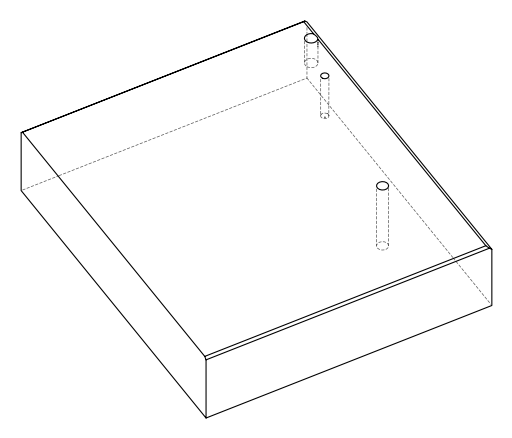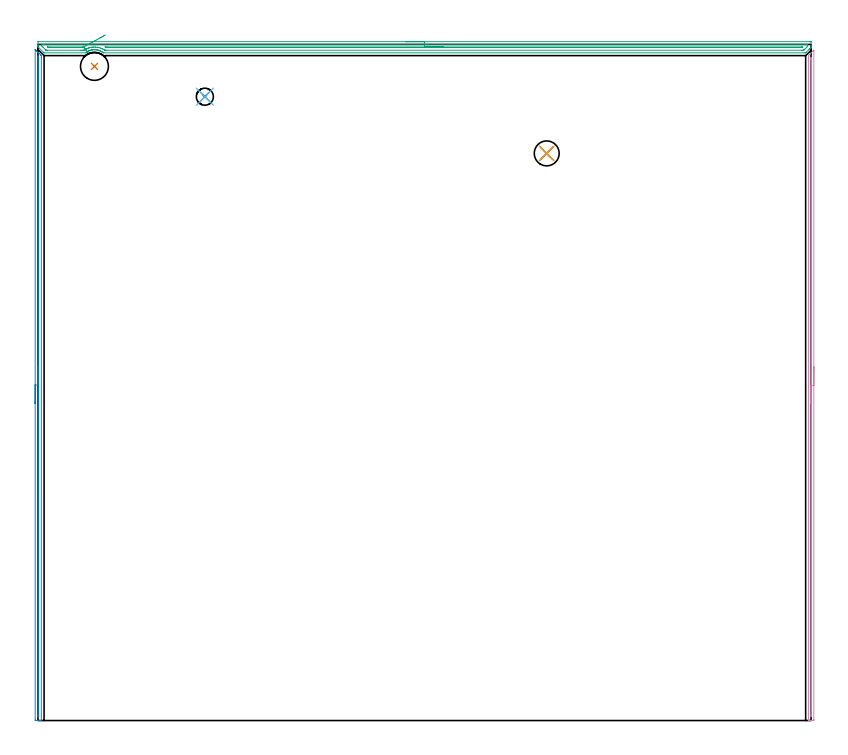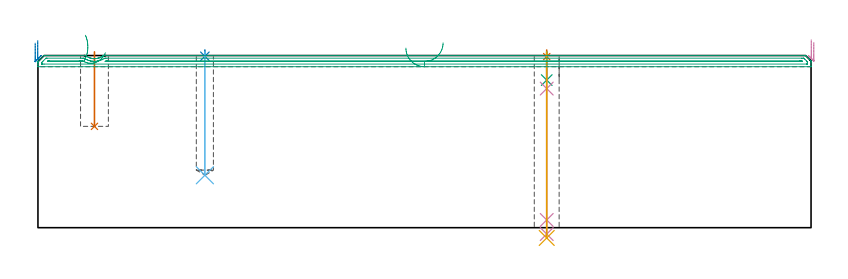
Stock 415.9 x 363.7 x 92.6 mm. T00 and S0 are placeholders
(PLAN: 10 operations, 6 tool changes, 23.3 min)
(1 SPOT_DRILL | STEP1HOLE | NXT0321_9005460120000 | 0.03 min | 3 mm3)
(2 SPOT_DRILL_1 | STEP1POCKET | NXT0321_9005460120000 | 0.03 min | 1 mm3)
(3 DRILL_BLIND_HOLE_INTO_CENTER | STEP1HOLE | NXT0301_059 | 0.06 min | 731 mm3)
(4 GUN_DRILL_THROUGH_HOLE | STEP1HOLE | UGT0307_005 | 0.46 min | 4324 mm3)
(5 DRILL_TO_ENLARGE_THROUGH_HOLE | STEP1HOLE | UGT0301_268 | 0.4 min | 7965 mm3)
(6 DRILL_BLIND_HOLE_INTO_CENTER_1 | STEP1POCKET | UGT0301_207 | 0.27 min | 4135 mm3)
(7 INDEXABLE_INSERT_DRILL_BLIND_HOLE_FROM_SOLID | STEP1POCKET_1 | UGT0302_001 | 0.16 min | 6716 mm3)
(8 AREA_MILL | FG_CHAMFER_SURFACE | UGT0205_001 | 5.89 min | 1975 mm3)
(9 AREA_MILL_1 | FG_CHAMFER_SURFACE_1 | UGT0205_001 | 10.16 min | 7456 mm3)
(10 AREA_MILL_2 | FG_CHAMFER_SURFACE_2 | UGT0205_001 | 5.88 min | 1511 mm3)
(TOOL NXT0321_9005460120000 | NC Spot Drill, 142deg, 12mm, Carbide, Uncoated | D12 PA142 FL30 Z2)
(TOOL NXT0301_059 | Carbide Drill 8.8mm [860.1-0880-026A1-MM 2214] | D8.8 PA140 FL47 Z2)
(TOOL UGT0307_005 | Gun Drill 8.3 mm | D8.3 PA130 FL24 Z1)
(TOOL UGT0301_268 | Twist Drill 13.4 mm | D13.4 PA118 FL108 Z2)
(TOOL UGT0301_207 | Twist Drill 9.2 mm | D9.2 PA118 FL80 Z2)
(TOOL UGT0302_001 | Indexable Insert Drill 15mm | D15 PA180 FL50 Z2)
(TOOL UGT0205_001 | Chamfer Mill 20 x 3 x 45 deg. | D20 FL50 Z2)
(OP 1 SPOT_DRILL)
G17 G21 G94 G90
T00 M6
G54
G17 G0 G90 X273.7 Y305.1 S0 M3
G43 Z102.6 H0
G94 G81 G98 Z92.023 F250. R95.6
G80
M5
M2
(OP 2 SPOT_DRILL_1)
G17 G21 G94 G90
T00 M6
G54
G17 G0 G90 X89.8 Y335.6 S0 M3
G43 Z102.6 H0
G94 G81 G98 Z92.204 F250. R95.6
G80
M5
M2
(OP 3 DRILL_BLIND_HOLE_INTO_CENTER)
G17 G21 G94 G90
T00 M6
G54
G17 G0 G90 X273.7 Y305.1 S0 M3
G43 Z102.6 H1
G94 G81 G98 Z79.4 F250. R94.6
G80
M5
M2
(OP 4 GUN_DRILL_THROUGH_HOLE)
G17 G21 G94 G90
T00 M6
G54
G17 G0 G90 X273.7 Y305.1 M8
G43 Z102.6 H0
Z89.453
S716 M3
G94 G1 Z74.825 F125. M26
G4 X.084
Z4.15 F250.
G4 X.084
Z-3.435 F125.
G4 X.084
M5
M9
G0 Z89.453
Z102.6
M2
(OP 5 DRILL_TO_ENLARGE_THROUGH_HOLE)
G17 G21 G94 G90
T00 M6
G54
G17 G0 G90 X273.7 Y305.1 S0 M3
G43 Z102.6 H0
G94 G73 G98 Z-5.526 F250. Q12.266 R94.6
G80
M5
M2
(OP 6 DRILL_BLIND_HOLE_INTO_CENTER_1)
G17 G21 G94 G90
T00 M6
G54
G17 G0 G90 X89.8 Y335.6 S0 M3
G43 Z102.6 H0
G94 G81 G98 Z28.2 F250. R94.6
G80
M5
M2
(OP 7 INDEXABLE_INSERT_DRILL_BLIND_HOLE_FROM_SOLID)
G17 G21 G94 G90
T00 M6
G54
G17 G0 G90 X30.4 Y351.9 S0 M3
G43 Z102.6 H0
G94 G81 G98 Z54.5 F250. R94.6
G80
M5
M2
(OP 8 AREA_MILL)
G17 G21 G94 G90
T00 M6
G54
G17 G0 G90 X-1.5 Y170.5 S1061 M3
G43 Z102.6 H0
Z99.3
G94 G1 Y170.538 Z98.428 F250.
Y170.652 Z97.563
Y170.841 Z96.712
Y171.103 Z95.88
Y171.437 Z95.074
Y171.84 Z94.3
Y172.309 Z93.564
Y172.84 Z92.872
Y173.429 Z92.229
Y174.072 Z91.639
Y174.764 Z91.108
Y175.5 Z90.64
Y176.274 Z90.237
Y177.08 Z89.903
Y177.912 Z89.641
Y178.764 Z89.452
Y179.629 Z89.338
Y180.5 Z89.3
X-1.499 Y360.986 Z89.299
X-1.495 Y360.988 Z89.303
X-1.486 Y360.986 Z89.312
X-1.084 Y360.585 Z89.716
X-0.889 Y360.391 Z89.909
X-0.724 Y360.226 Z90.071
X-0.565 Y360.066 Z90.233
X-0.443 Y359.944 Z90.355
X-0.287 Y359.789 Z90.508
X-0.137 Y359.639 Z90.66
X0.003 Y359.498 Z90.801
X0.15 Y359.352 Z90.945
X0.29 Y359.211 Z91.088
X0.45 Y359.052 Z91.248
X0.587 Y358.915 Z91.383
X1.46 Y358.041 Z92.257
X1.788 Y357.712 Z92.588
X1.793 Y357.697 Z92.593
X1.8 Y356.82 Z92.6
Y0.163
X1.798 Y0.01 Z92.588
X1.677 Y0.002 Z92.47
X1.551 Y0. Z92.351
X1.226 Z92.025
X0.587 Z91.381
X-1.479 Y0.001 Z89.318
X-1.492 Y0.003 Z89.306
X-1.5 Y0.337 Z89.3
Y180.5
X-0.086 Z90.714
X-0.085 Y356.82 Z90.715
X-0.083 Y357.016 Z90.717
X-0.08 Y357.112 Z90.72
X-0.079 Y357.117 Z90.721
X-0.064 Y357.107 Z90.736
X-0.035 Y357.082 Z90.765
X0.229 Y356.82 Z91.029
X0.341 Y356.7 Z91.141
X0.375 Y356.664 Z91.175
X0.379 Y356.613 Z91.179
X0.384 Y356.134 Z91.184
X0.386 Y355.24 Z91.186
X0.385 Y2.601 Z91.185
X0.384 Y2.395 Z91.184
X0.383 Y2.291 Z91.183
X0.377 Y2.01 Z91.177
X0.097 Y2.003 Z90.897
X-0.04 Y2.007 Z90.76
X-0.066 Y2.01 Z90.734
X-0.079 Y2.02 Z90.721
X-0.081 Y2.05 Z90.719
X-0.084 Y2.188 Z90.716
X-0.085 Y2.395 Z90.715
X-0.086 Y2.877 Z90.714
Y180.5
Y181.372 Z90.752
Y182.237 Z90.866
Y183.088 Z91.055
Y183.92 Z91.317
Y184.726 Z91.651
Y185.5 Z92.054
Y186.236 Z92.523
Y186.928 Z93.054
Y187.571 Z93.643
Y188.161 Z94.286
Y188.692 Z94.978
Y189.16 Z95.714
Y189.563 Z96.488
Y189.897 Z97.294
Y190.159 Z98.126
Y190.348 Z98.978
Y190.462 Z99.843
Y190.5 Z100.714
G0 Z102.6
M5
M2
(OP 9 AREA_MILL_1)
G17 G21 G94 G90
T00 M6
G54
G17 G0 G90 X197.95 Y365.2 S1061 M3
G43 Z102.6 H0
Z96.6
G94 G1 X197.988 Z95.728 F250.
X198.102 Z94.864
X198.291 Z94.012
X198.553 Z93.18
X198.887 Z92.374
X199.29 Z91.6
X199.758 Z90.864
X200.29 Z90.172
X200.879 Z89.529
X201.522 Z88.94
X202.214 Z88.408
X202.95 Z87.94
X203.724 Z87.537
X204.53 Z87.203
X205.362 Z86.941
X206.214 Z86.752
X207.078 Z86.638
X207.95 Z86.6
X415.278
X415.536 Y365.197 Z86.603
X415.897 Y365.191 Z86.606
X415.899 Y365.17 Z86.627
X415.9 Y363.076 Z88.718
X415.899 Y362.2 Z89.598
X415.897 Y362.108 Z89.689
X415.873 Y362.077 Z89.722
X415.604 Y361.804 Z89.996
X415.524 Y361.725 Z90.075
X415.126 Y361.324 Z90.472
X414.834 Y361.032 Z90.764
X413.333 Y359.533 Z92.266
X413.122 Y359.324 Z92.471
X412.995 Y359.2 Z92.585
X412.597 Z92.6
X35.475
X35.15 Y359.205 Z92.59
X35. Y359.318 Z92.479
X34.861 Y359.424 Z92.374
X34.782 Y359.481 Z92.318
X34.66 Y359.569 Z92.23
X34.461 Y359.701 Z92.098
X34.256 Y359.83 Z91.969
X33.767 Y360.092 Z91.706
X33.687 Y360.128 Z91.669
X33.48 Y360.224 Z91.575
X33.323 Y360.296 Z91.502
X32.874 Y360.473 Z91.324
X32.794 Y360.497 Z91.297
X32.498 Y360.594 Z91.204
X32.347 Y360.635 Z91.16
X32.228 Y360.667 Z91.127
X32.119 Y360.698 Z91.097
X31.98 Y360.725 Z91.068
X31.9 Y360.738 Z91.054
X31.534 Y360.804 Z90.994
X31.309 Y360.832 Z90.966
X31.087 Y360.858 Z90.937
X31.007 Y360.862 Z90.93
X30.668 Y360.886 Z90.911
X30.641 Y360.888 Z90.908
X30.517 Y360.887 Z90.906
X30.343 Y360.886 Z90.904
X30.194 Y360.889 Z90.907
X29.747 Y360.864 Z90.935
X29.527 Y360.838 Z90.961
X29.301 Y360.812 Z90.986
X29.219 Y360.797 Z90.998
X29.129 Y360.784 Z91.015
X28.99 Y360.761 Z91.038
X28.681 Y360.699 Z91.099
X28.482 Y360.645 Z91.154
X28.407 Y360.625 Z91.175
X27.958 Y360.482 Z91.317
X27.8 Y360.423 Z91.377
X27.514 Y360.314 Z91.484
X27.432 Y360.275 Z91.521
X27.295 Y360.213 Z91.587
X27.173 Y360.156 Z91.643
X27.064 Y360.105 Z91.693
X26.621 Y359.875 Z91.923
X26.541 Y359.829 Z91.969
X26.158 Y359.573 Z92.225
X26.129 Y359.553 Z92.244
X26.091 Y359.525 Z92.271
X25.728 Y359.264 Z92.536
X25.645 Y359.2 Z92.6
X3.303
X3.299 Y359.201 Z92.598
X0.175 Y362.323 Z89.474
X0.133 Y362.365 Z89.431
X0.05 Y362.446 Z89.345
X0.01 Y362.497 Z89.293
X0.002 Y362.541 Z89.25
X0. Y362.766 Z89.029
Y362.935 Z88.865
Y363.264 Z88.536
Y363.952 Z87.843
X0.001 Y365.17 Z86.627
X0.003 Y365.191 Z86.606
X0.366 Y365.2 Z86.6
X207.95
Y363.786 Z88.014
X413.49 Y363.785 Z88.015
X413.661 Y363.784 Z88.016
X413.844 Y363.78 Z88.02
X413.883 Y363.779 Z88.021
X413.89 Y363.756 Z88.044
X413.894 Y363.724 Z88.076
X413.899 Y363.551 Z88.249
X413.898 Y363.076 Z88.724
X413.896 Y362.679 Z89.121
X413.89 Y362.558 Z89.242
X413.816 Y362.478 Z89.322
X413.49 Y362.14 Z89.66
X412.597 Y361.246 Z90.554
X412.192 Y360.845 Z90.955
X412.026 Y360.684 Z91.116
X411.967 Y360.628 Z91.172
X411.883 Y360.621 Z91.179
X411.703 Y360.617 Z91.183
X411.533 Y360.615 Z91.185
X410.809 Y360.614 Z91.186
X37.093
X36.368 Y360.616 Z91.184
X36.196 Y360.617 Z91.183
X36.022 Y360.621 Z91.179
X35.75 Y360.782 Z91.018
X35.475 Y360.943 Z90.857
X34.746 Y361.324 Z90.476
X34.581 Y361.403 Z90.397
X34.431 Y361.471 Z90.329
X33.687 Y361.759 Z90.041
X33.041 Y361.958 Z89.842
X32.794 Y362.024 Z89.776
X32.389 Y362.106 Z89.694
X31.906 Y362.194 Z89.606
X31.903 Y362.195 Z89.605
X31.862 Y362.2 Z89.6
X31.007 Y362.28 Z89.52
X30.919 Y362.285 Z89.515
X30.113 Y362.297 Z89.503
X30.017 Y362.294 Z89.506
X29.628 Y362.269 Z89.531
X29.219 Y362.235 Z89.565
X29.187 Y362.232 Z89.568
X28.917 Y362.2 Z89.6
X28.413 Y362.114 Z89.686
X28.373 Y362.107 Z89.693
X28.326 Y362.097 Z89.703
X27.973 Y362.015 Z89.785
X27.695 Y361.942 Z89.858
X27.58 Y361.909 Z89.891
X27.432 Y361.862 Z89.938
X27.023 Y361.725 Z90.075
X26.538 Y361.541 Z90.259
X26.385 Y361.474 Z90.326
X26.051 Y361.324 Z90.476
X25.78 Y361.192 Z90.608
X25.726 Y361.164 Z90.636
X25.645 Y361.121 Z90.679
X25.165 Y360.854 Z90.946
X24.846 Y360.653 Z91.147
X24.789 Y360.621 Z91.179
X24.751 Y360.619 Z91.181
X24.579 Y360.616 Z91.184
X23.857 Y360.615 Z91.185
X23.133 Y360.614 Z91.186
X4.921 Y360.615 Z91.185
X4.559 Y360.618 Z91.182
X4.379 Y360.621 Z91.179
X4.337 Y360.624 Z91.176
X4.285 Y360.672 Z91.128
X4.197 Y360.755 Z91.045
X2.75 Y362.2 Z89.6
X2.41 Y362.541 Z89.259
X2.144 Y362.813 Z88.987
X2.016 Y362.946 Z88.854
X2.01 Y363.076 Z88.724
X2.001 Y363.476 Z88.324
X2.003 Y363.611 Z88.189
X2.008 Y363.718 Z88.082
X2.012 Y363.779 Z88.021
X2.048 Y363.78 Z88.02
X2.41 Y363.784 Z88.016
X2.579 Y363.785 Z88.015
X3.303 Y363.786 Z88.014
X207.95
Y362.372 Z89.428
X410.984 Y362.371 Z89.429
X411.101 Y362.37 Z89.43
X411.194 Y362.367 Z89.433
X411.243 Y362.365 Z89.435
X411.233 Y362.344 Z89.456
X411.094 Y362.2 Z89.6
X410.952 Y362.06 Z89.74
X410.93 Y362.041 Z89.759
X410.895 Y362.035 Z89.765
X410.809 Y362.034 Z89.766
X410.09 Y362.029 Z89.771
X409.916
X37.437
X37.262 Y362.03 Z89.77
X37.087 Y362.034 Z89.766
X36.763 Y362.043 Z89.757
X36.451 Y362.2 Z89.6
X36.368 Y362.242 Z89.558
X36.276 Y362.291 Z89.509
X36.213 Y362.33 Z89.47
X36.158 Y362.366 Z89.434
X36.196 Y362.369 Z89.431
X36.242 Y362.37 Z89.43
X36.368 Y362.371 Z89.429
X37.087 Y362.372 Z89.428
X207.95
X208.822 Z89.467
X209.686 Z89.58
X210.538 Z89.769
X211.37 Z90.032
X212.176 Z90.365
X212.95 Z90.768
X213.686 Z91.237
X214.378 Z91.768
X215.021 Z92.357
X215.61 Z93.001
X216.142 Z93.693
X216.61 Z94.428
X217.013 Z95.202
X217.347 Z96.008
X217.609 Z96.84
X217.798 Z97.692
X217.912 Z98.557
X217.95 Z99.428
G0 Z102.6
X36.292 Y368.807
Z94.102
G1 X35.93 Y368.607 Z93.334
X35.511 Y368.375 Z92.605
X35.037 Y368.113 Z91.92
X34.513 Y367.824 Z91.285
X33.943 Y367.509 Z90.705
X33.331 Y367.17 Z90.184
X32.681 Y366.811 Z89.726
X31.999 Y366.434 Z89.334
X31.29 Y366.042 Z89.012
X30.558 Y365.638 Z88.761
X29.811 Y365.224 Z88.585
X29.052 Y364.805 Z88.483
X28.289 Y364.383 Z88.457
X27.527 Y363.962 Z88.508
X26.771 Y363.545 Z88.634
X26.028 Y363.134 Z88.835
X25.303 Y362.733 Z89.109
X24.602 Y362.346 Z89.454
X24.339 Y362.2 Z89.6
X24.029 Y362.035 Z89.765
X23.857 Y362.032 Z89.768
X23.684 Y362.03 Z89.77
X22.964 Y362.029 Z89.771
X22.245 Y362.028 Z89.772
X5.984 Y362.029 Z89.771
X5.812 Y362.031 Z89.769
X5.635 Y362.035 Z89.765
X5.359 Y362.052 Z89.748
X5.206 Y362.2 Z89.6
X5.091 Y362.32 Z89.48
X5.067 Y362.365 Z89.435
X5.984 Y362.371 Z89.429
X23.857
X24.58 Y362.368 Z89.432
X24.588 Y362.365 Z89.435
X24.602 Y362.346 Z89.454
X24.994 Y361.82 Z90.029
X25.355 Y361.336 Z90.659
X25.682 Y360.898 Z91.339
X25.971 Y360.509 Z92.064
X26.222 Y360.172 Z92.829
X26.433 Y359.89 Z93.627
X26.6 Y359.665 Z94.453
X26.725 Y359.498 Z95.301
X26.804 Y359.391 Z96.163
X26.839 Y359.345 Z97.033
X26.827 Y359.36 Z97.905
X26.771 Y359.436 Z98.773
X26.669 Y359.572 Z99.628
X26.524 Y359.768 Z100.466
X26.335 Y360.021 Z101.279
X26.105 Y360.33 Z102.062
X25.834 Y360.692 Z102.808
X25.526 Y361.106 Z103.512
M5
M2
(OP 10 AREA_MILL_2)
G17 G21 G94 G90
T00 M6
G54
G17 G0 G90 X417.4 Y190.3 S1061 M3
G43 Z102.6 H0
Z99.7
G94 G1 Y190.262 Z98.828 F250.
Y190.148 Z97.964
Y189.959 Z97.112
Y189.697 Z96.28
Y189.363 Z95.474
Y188.96 Z94.7
Y188.492 Z93.964
Y187.96 Z93.272
Y187.371 Z92.629
Y186.728 Z92.04
Y186.036 Z91.508
Y185.3 Z91.04
Y184.526 Z90.637
Y183.72 Z90.303
Y182.888 Z90.041
Y182.036 Z89.852
Y181.172 Z89.738
Y180.3 Z89.7
Y0.626
X417.398 Y0.46 Z89.702
X417.391 Y0.002 Z89.705
X417.194 Y0. Z89.903
X415.95 Z91.145
X414.948 Z92.151
X414.544 Y0.008 Z92.547
X414.503 Y0.01 Z92.588
X414.5 Y0.179 Z92.6
Y357.293
X414.506 Y357.702 Z92.592
X414.594 Y357.795 Z92.504
X415.061 Y358.262 Z92.036
X415.279 Y358.479 Z91.821
X415.95 Y359.152 Z91.146
X416.155 Y359.355 Z90.945
X416.178 Y359.378 Z90.922
X416.839 Y360.041 Z90.257
X417.03 Y360.23 Z90.07
X417.072 Y360.272 Z90.028
X417.284 Y360.485 Z89.814
X417.373 Y360.57 Z89.725
X417.394 Y360.583 Z89.703
X417.399 Y360.57 Z89.699
X417.4 Y180.3 Z89.7
X415.986 Z91.114
Y3.272
X415.983 Y2.414 Z91.117
X415.982 Y2.381 Z91.118
X415.95 Y2.075 Z91.15
X415.918 Y2.414 Z91.182
X415.916 Y2.447 Z91.184
X415.914 Y3.307 Z91.186
Y355.541
X415.918 Y356.399 Z91.182
X415.919 Y356.429 Z91.181
X415.95 Y356.647 Z91.15
X415.98 Y356.399 Z91.12
X415.983 Y356.365 Z91.117
X415.986 Y355.505 Z91.114
Y180.3
Y179.428 Z91.152
Y178.564 Z91.266
Y177.712 Z91.455
Y176.88 Z91.717
Y176.074 Z92.051
Y175.3 Z92.454
Y174.564 Z92.923
Y173.872 Z93.454
Y173.229 Z94.043
Y172.64 Z94.686
Y172.108 Z95.378
Y171.64 Z96.114
Y171.237 Z96.888
Y170.903 Z97.694
Y170.641 Z98.526
Y170.452 Z99.378
Y170.338 Z100.243
Y170.3 Z101.114
G0 Z102.6
M5
M2
